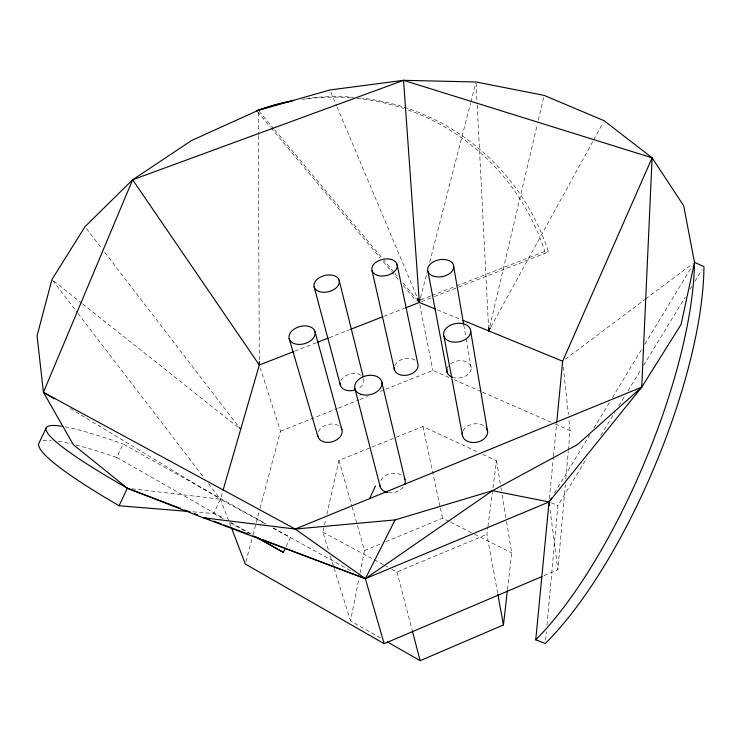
<?xml version="1.0" encoding="UTF-8"?>
<svg xmlns="http://www.w3.org/2000/svg" width="741" height="741" viewBox="0 0 741 741"><rect width="100%" height="100%" fill="white"/><g stroke="black" fill="none" stroke-linecap="round" stroke-linejoin="round"><path stroke-width="0.56" stroke-dasharray="3.71 2.78" d="M544.079 575.655L557.853 569.801L565.337 484.633M565.846 478.881L568.273 451.26M568.375 450.111L570.088 430.54L568.866 419.174M545.635 640.011L546.367 631.962M546.997 625.061L557.899 505.501L586.872 458.114M549.387 498.526L553.36 457.336M553.471 456.187L556.565 424.148M507.511 589.512L511.716 552.916L506.464 521.071M497.656 593.245L486.911 534.354L487.8 527.555M487.948 526.425L492.376 492.469M492.969 487.948L496.507 460.782L483.03 454.511M380.355 637.918L350.512 620.847L359.089 577.767M359.987 573.228L364.507 550.554L352.216 507.159M328.3 549.683L322.835 532.158L325.864 518.709M326.874 514.226L338.98 460.42L370.843 447.545M489.801 326.401L537.225 124.673M538.281 120.162L543.579 97.627M420.49 297.975L427.103 272.234M429.697 262.157L470.563 103.24M470.85 102.119L475.741 83.094M245.892 561.789L252.69 536.123M252.987 535.002L259.785 509.326M260.082 508.215L280.487 431.197L260.35 368.277M192.91 511.818L213.677 513.522L220.457 499.202L222.708 491.44M75.869 444.989A265.991 28.853 25.2 0 1 116.791 457.466L123.163 444.016L266.214 524.035M286.174 546.45L290.398 537.558L273.272 527.981M490.959 326.874L593.059 140.947M593.615 139.938L603.044 122.756M554.444 493.089L589.753 434.902M593.939 428.002L609.5 402.363M612.492 397.435L641.826 349.113M644.818 344.185L692.094 266.278M600.747 435.402L614.632 412.7M618.855 405.79L624.885 395.916M627.905 390.979L641.187 369.259M643.596 365.313L685.24 297.197M690.066 289.296L691.881 286.332M694.901 281.395L702.144 269.548M565.411 359.144L644.698 299.679M645.624 298.984L692.65 263.722M391.859 569.264L396.935 571.987L486.911 534.354M364.507 550.554L381.615 543.459M385.894 541.68L442.572 518.172L449.796 521.803M371.908 447.119L395.268 437.672M396.333 437.246L422.879 426.51L477.843 452.093M280.487 431.197L337.368 408.513M338.442 408.087L358.829 399.955M359.904 399.529L367.416 396.528M380.3 391.396L384.588 389.683M385.663 389.257L432.883 370.426L448.713 377.364M294.807 351.141L316.324 342.731M329.236 337.683L349.641 329.708M383.949 316.287L404.327 308.321M421.49 301.606L433.328 296.984M434.402 296.557L548.46 251.968A231.405 226.626 -65 0 0 361.543 98.025M420.962 299.809L430.651 296.011M431.734 295.594L455.437 286.332M456.512 285.915L544.848 251.384L548.46 251.968M131.954 488.773L220.457 499.202L266.065 524.22M551.017 502.75L557.899 505.501M437.486 309.895L460.976 319.528M453.992 379.679L481.437 391.702M482.493 392.165L551.091 422.222M555.315 424.065L570.088 430.54M450.824 522.322L473.536 533.733M474.564 534.252L511.716 552.916M322.835 532.158L384.755 565.439M385.774 565.985L387.802 567.078M273.16 528.111L353.207 572.015M213.677 513.522L222.763 518.589M229.83 522.535L251.042 534.363M116.791 457.466L224.162 518.644M231.192 522.646L252.264 534.65M70.136 408.439L220.457 499.202L230.812 526.212M53.769 280.95L81.76 303.18M82.668 303.893L237.972 427.214M259.007 111.187L273.855 128.897M274.596 129.786L394.101 272.345M394.842 273.234L398.556 277.662M403.011 282.969L416.368 298.91M257.46 111.696L270.113 126.776M270.854 127.665L380.198 258.035M383.18 261.582L399.538 281.089M403.261 285.526L415.905 300.605M86.401 228.515L101.906 248.689M104.722 252.357L238.565 426.612M52.667 280.431L77.24 312.47M77.944 313.387L204.312 478.149M208.527 483.641L220.457 499.202M330.838 92.106L336.655 105.917M337.099 106.973L417.1 297.141M330.356 556.25L333.765 567.198M334.108 568.291L350.512 620.847M338.98 460.42L351.901 506.047M396.935 571.987L412.015 629.637M422.879 426.51L440.145 506.863M440.386 507.993L442.572 518.172M419.786 304.718L432.883 370.426M463.755 324.984L465.913 337.516M466.108 338.656L471.202 368.277M496.507 460.782L500.833 486.948M501.018 488.078L501.388 490.357M502.148 494.905L506.27 519.932M550.081 509.873L557.853 569.801M563.253 366.897L568.384 414.636M476.093 83.122L477.148 103.87M477.204 105.027L488.56 327.457M258.276 112.613L258.368 134.51M258.368 135.659L259.285 360.413M403.271 487.059A12.884 9.568 -13.9 0 1 388.655 492.691M380.791 480.529A12.884 9.568 -13.9 0 1 401.854 475.444M65.097 426.797A266.01 25.815 25.2 0 1 123.163 444.016M306.089 98.534A231.405 226.626 -65 0 1 353.679 97.256M42.904 440.738A265.991 28.853 25.2 0 1 51.073 440.404M58.261 441.247A265.991 28.853 25.2 0 1 71.321 443.868M408.013 109.955A229.645 225.005 -65.2 0 1 544.848 251.384M301.93 99.433A229.645 225.005 -65.2 0 1 352.521 97.951M356.986 98.377A229.645 225.005 -65.2 0 1 403.669 108.455M318.389 431.697A12.477 8.883 -15.8 0 1 329.236 424.241A12.477 8.883 -15.8 0 1 340.934 427.724M363.738 378.855A12.097 8.373 -14.4 0 1 357.394 389.016M340.823 380.8A12.097 8.373 -14.4 0 1 360.978 375.289M463.097 430.808A12.764 9.281 -10 0 1 473.916 423.898A12.764 9.281 -10 0 1 485.939 427.548M450.491 363.951A12.319 8.568 -10.5 0 1 466.719 361.941A12.319 8.568 -10.5 0 1 469.285 373.056A12.319 8.568 -10.5 0 1 453.649 377.641M447.249 368.073A12.319 8.568 -10.5 0 1 448.518 365.897M394.786 365.591A12.078 8.346 -12.4 0 1 405.058 358.561A12.078 8.346 -12.4 0 1 416.701 361.682"/><path stroke-width="1.11" d="M293.668 100.544A231.405 226.626 -65 0 0 258.266 110.307L191.484 140.549L132.648 179.767L84.993 226.681L51.963 279.514L37.05 335.83L43.432 392.313L73.387 444.748L127.359 488.226L203.136 517.737L365.369 578.684L549.053 501.963L641.725 387.173L652.117 157.824L604.156 120.737L544.116 95.376L476.028 81.973L403.549 80.324L329.949 89.976L256.719 110.807A229.645 225.005 -65.2 0 1 290.731 101.341M54.315 398.88L43.432 392.313L132.648 179.767L403.549 80.324L652.117 157.824L683.656 205.692L694.493 262.333L703.95 266.584A258.09 82.316 -67.2 0 1 545.32 643.457L535.743 639.844L549.053 501.963L551.452 498.017M556.676 423.009L562.641 361.219L652.117 157.824M387.311 641.901L420.138 660.676L503.435 624.959L507.381 590.651M488.56 327.457L488.736 330.912L489.273 328.661M420.203 299.095L419.341 302.448L405.401 307.904M223.022 490.338L259.304 365.026L259.294 361.571M46.211 427.816L38.921 443.229A265.991 28.853 25.2 0 0 119.069 505.742L188.288 511.438M119.069 505.742L127.359 488.226A266.01 25.815 25.2 0 1 62.92 426.408M255.089 536.614L283.368 552.378L285.239 548.423M369.444 498.841L375.474 486.133M535.743 639.844A258.452 80.825 -67.2 0 0 694.493 262.333L681.109 324.419L641.725 387.173L577.35 444.674L492.506 490.699L395.101 519.904L365.369 578.684L384.153 643.67L541.967 576.554M488.736 330.912L490.403 327.883M203.136 517.737L295.214 529.055L641.725 387.173M293.732 351.567L259.304 365.026L132.648 179.767M317.398 342.314L328.152 338.109M350.715 329.282L382.884 316.703M43.432 392.313L295.214 529.055L395.101 519.904M127.359 488.226L180.369 508.372M184.694 510.021L190.104 512.077M194.438 513.717L197.68 514.958M204.173 517.422L209.583 519.478M213.908 521.118L221.485 523.998M223.643 524.823L248.531 534.28M252.857 535.919L260.424 538.8M262.592 539.624L365.369 578.684L492.506 490.699L549.053 501.963L549.498 505.353M435.356 309.016L419.341 302.448L417.109 299.799M463.116 320.399L562.641 361.219M363.34 577.572L365.369 578.684L295.214 529.055M257.275 537.512L283.368 552.378M384.153 643.67L245.299 564.021L231.637 528.37M239.269 427.529L240.677 429.363M417.554 298.206L419.341 302.448L403.549 80.324M289.157 338.609L317.889 436.43M314.962 331.588A13.375 8.873 -15.5 0 1 297.669 344.352A13.375 8.873 -15.5 0 1 293.584 329.523A13.375 8.873 -15.5 0 1 314.962 331.588L341.944 429.826M314.147 286.943L340.406 385.237M412.311 630.739L420.138 660.676M354.958 388.793L380.087 486.402M339.128 280.172L363.183 376.613M381.661 381.476L404.919 479.547M372.084 270.78L394.518 369.981M396.991 264.028L417.794 363.618A12.078 8.346 -12.4 0 1 407.291 375.131A12.078 8.346 -12.4 0 1 394.249 367.814M427.992 271.586L447.138 372.556M443.942 336.266L462.68 436.449M497.859 594.384L503.435 624.959M453.761 266.89A13.199 8.54 -10.8 0 1 433.994 276.328A13.199 8.54 -10.8 0 1 434.346 261.341A13.199 8.54 -10.8 0 1 453.761 266.89L463.56 323.845M470.72 331.459A13.709 9.3 -10.5 0 1 450.25 341.499A13.709 9.3 -10.5 0 1 450.426 325.225A13.709 9.3 -10.5 0 1 470.72 331.459L487.634 432.077M404.234 478.01A12.884 9.568 -13.9 0 1 404.66 484.605M387.608 492.506A12.884 9.568 -13.9 0 1 379.809 484.753M341.36 428.391A12.477 8.883 -15.8 0 1 332.218 441.766A12.477 8.883 -15.8 0 1 317.685 434.884M354.439 390.127A12.097 8.373 -14.4 0 1 340.212 383.051M486.448 428.224A12.764 9.281 -10 0 1 476.546 442.266A12.764 9.281 -10 0 1 462.504 432.42M452.705 377.364A12.319 8.568 -10.5 0 1 447.008 368.833M360.932 394.323A13.847 9.624 -13.9 0 0 381.948 383.986A13.847 9.624 -13.9 0 0 362.099 377.271A13.847 9.624 -13.9 0 0 360.932 394.323M319.547 291.676A12.94 8.327 -14.3 0 0 339.332 282.349A12.94 8.327 -14.3 0 0 321.075 276.791A12.94 8.327 -14.3 0 0 319.547 291.676M377.725 275.43A12.921 8.299 -12.5 0 0 397.287 266.176A12.921 8.299 -12.5 0 0 378.651 260.749A12.921 8.299 -12.5 0 0 377.725 275.43"/></g></svg>
